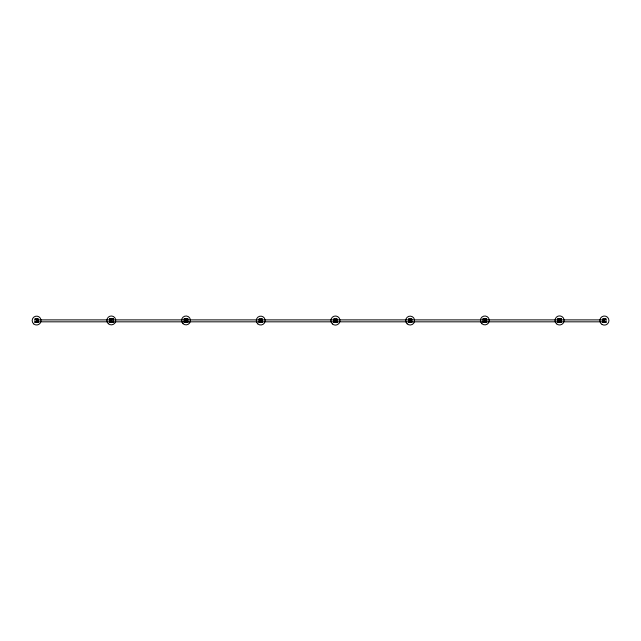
<?xml version="1.0" encoding="UTF-8"?>
<svg xmlns="http://www.w3.org/2000/svg" width="641" height="641" viewBox="0 0 641 641"><rect width="100%" height="100%" fill="white"/><g stroke="black" fill="none" stroke-linecap="round" stroke-linejoin="round"><path stroke-width="0.96" d="M109.523 318.897C112.415 317.479 112.111 323.601 109.523 321.974M113.112 318.897C110.5 317.327 110.236 323.393 113.112 321.974M184.231 318.897C187.1 317.463 186.851 323.561 184.231 321.974M187.821 318.897C185.209 317.319 184.929 323.368 187.821 321.974M483.066 318.897C485.886 317.455 485.75 323.513 483.066 321.974M486.655 318.897C483.971 317.375 483.827 323.401 486.655 321.974M557.774 318.897C560.595 317.455 560.45 323.505 557.774 321.974M561.364 318.897C558.68 317.375 558.535 323.401 561.364 321.974M34.967 319.162C37.563 317.808 37.394 323.425 34.967 321.974M38.252 319.162C35.816 317.712 35.632 323.296 38.252 321.974M259.092 319.162C261.712 317.832 261.504 323.433 259.092 321.974M262.377 319.162C259.942 317.728 259.757 323.296 262.377 321.974M333.801 319.162C336.429 317.832 336.205 323.441 333.801 321.974M337.086 319.162C334.65 317.728 334.466 323.288 337.086 321.974M408.509 319.162C411.129 317.824 410.913 323.441 408.509 321.974M411.794 319.162C409.367 317.72 409.174 323.296 411.794 321.974M602.748 319.162C605.352 317.808 605.176 323.425 602.748 321.974M606.033 319.162C603.598 317.712 603.421 323.296 606.033 321.974M34.967 322.215L38.252 322.215M109.523 322.223L113.112 322.223M184.231 322.287L187.821 322.287L187.821 318.577L184.231 318.641L184.231 322.287L187.821 322.223M259.092 322.215L262.377 322.215M337.086 322.215L333.801 322.271L333.801 318.865L337.086 318.922L337.086 322.271M408.509 322.239L411.794 322.215M483.066 322.223L486.655 322.223M557.774 322.287L561.364 322.287L561.364 318.577L557.774 318.609L557.774 322.287L561.364 322.223M602.748 322.239L606.033 322.215M606.033 322.271L606.033 318.865L602.748 318.897L602.748 322.271M411.794 322.271L411.794 318.865L408.509 318.922L408.509 322.271M262.377 322.271L262.377 318.865L259.092 318.922L259.092 322.271M38.252 322.271L38.252 318.865L34.967 318.897L34.967 322.271M113.112 318.641L109.523 318.641L109.523 322.287L113.112 322.287L113.112 318.577M486.655 318.641L483.066 318.641L483.066 322.287L486.655 322.287L486.655 318.577M110.941 319.883L36.978 319.883L36.978 321.822L110.941 321.822L110.941 319.883M185.65 319.883L111.686 319.883L111.686 321.822L185.65 321.822L185.65 319.883M260.358 319.883L186.395 319.883L186.395 321.822L260.358 321.822L260.358 319.883M335.067 319.883L261.103 319.883L261.103 321.822L335.067 321.822L335.067 319.883M409.775 319.883L335.812 319.883L335.812 321.822L409.775 321.822L409.775 319.883M484.484 319.883L410.52 319.883L410.52 321.822L484.484 321.822L484.484 319.883M559.192 319.883L485.229 319.883L485.229 321.822L559.192 321.822L559.192 319.883M604.022 319.883L559.938 319.883L559.938 321.822L604.022 321.822L604.022 319.883M602.115 324.514A4.559 4.559 0 0 0 608.95 320.564A4.559 4.559 0 0 0 602.115 316.622A4.559 4.559 0 0 0 602.115 324.514M556.5 323.801A4.559 4.559 0 0 0 564.024 321.405A4.559 4.559 0 0 0 558.183 316.093A4.559 4.559 0 0 0 556.5 323.801M481.872 323.713A4.439 4.439 0 0 0 489.195 321.373A4.439 4.439 0 0 0 483.506 316.205A4.439 4.439 0 0 0 481.872 323.713M407.163 323.849A4.439 4.439 0 0 0 414.487 321.51A4.439 4.439 0 0 0 408.798 316.342A4.439 4.439 0 0 0 407.163 323.849M332.375 323.937A4.559 4.559 0 0 0 339.898 321.534A4.559 4.559 0 0 0 334.057 316.229A4.559 4.559 0 0 0 332.375 323.937M257.746 323.849A4.439 4.439 0 0 0 265.07 321.51A4.439 4.439 0 0 0 259.381 316.342A4.439 4.439 0 0 0 257.746 323.849M183.038 323.713A4.439 4.439 0 0 0 190.361 321.373A4.439 4.439 0 0 0 184.672 316.205A4.439 4.439 0 0 0 183.038 323.713M108.329 323.713A4.439 4.439 0 0 0 115.652 321.373A4.439 4.439 0 0 0 109.964 316.205A4.439 4.439 0 0 0 108.329 323.713M33.62 323.849A4.439 4.439 0 0 0 40.944 321.51A4.439 4.439 0 0 0 35.255 316.342A4.439 4.439 0 0 0 33.62 323.849"/></g></svg>
